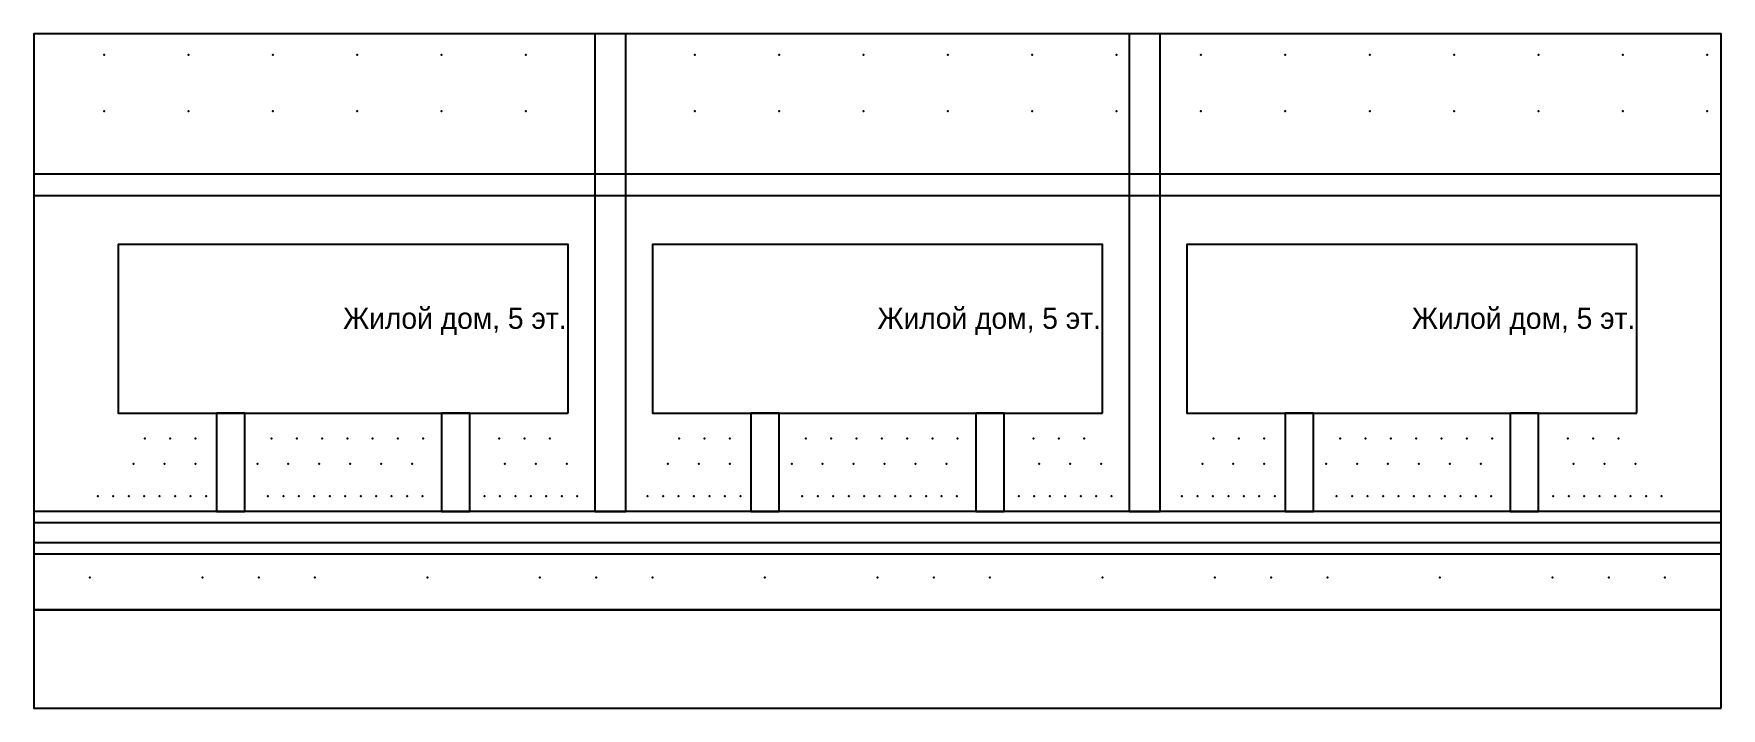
# Model space of a CAD drawing. Header units: metres. Extents: x 0 to 120, y 0 to 48.
import ezdxf

# ---------------------------------------------------------------- set-up
doc = ezdxf.new("R2010")
doc.units = ezdxf.units.M
for name, color, linetype in [('BUILDINGS_FOOTPRINT', 1, 'Continuous'), ('CURB', 9, 'Continuous'), ('ENTRANCE', 2, 'Continuous'), ('GRASS', 84, 'Continuous'), ('HEATING_T1', 9, 'Continuous'), ('LABELS', 7, 'Continuous'), ('LAMPS', 2, 'Continuous'), ('PATH_ENTRANCE_10', 9, 'Continuous'), ('PATH_ENTRANCE_11', 9, 'Continuous'), ('PATH_ENTRANCE_4', 9, 'Continuous'), ('PATH_ENTRANCE_5', 9, 'Continuous'), ('PATH_ENTRANCE_7', 9, 'Continuous'), ('PATH_ENTRANCE_8', 9, 'Continuous'), ('PATH_PASSAGE_41', 9, 'Continuous'), ('PATH_PASSAGE_79', 9, 'Continuous'), ('PATH_SIDEWALK', 9, 'Continuous'), ('ROAD_STREET', 9, 'Continuous'), ('TERRITORY_BOUNDARY', 8, 'Continuous'), ('WATER_SUPPLY', 9, 'Continuous'), ('БЕРЕЗА ПОВИСЛАЯ', 3, 'Continuous'), ('ГОРТЕНЗИЯ МЕТЕЛЬЧАТАЯ', 3, 'Continuous'), ('КИЗИЛЬНИК БЛЕСТЯЩИЙ', 3, 'Continuous'), ('ЛИПА МЕЛКОЛИСТНАЯ', 3, 'Continuous'), ('СПИРЕЯ ВАНГУТТА', 3, 'Continuous'), ('ЧЕРЕМУХА МААКА', 3, 'Continuous')]:
    doc.layers.add(name, color=color, linetype=linetype)

msp = doc.modelspace()

# ---------------------------------------------------------------- linework, layer by layer
at = {"layer": 'BUILDINGS_FOOTPRINT'}
for points in [[(38, 21), (38, 33), (6, 33), (6, 21)], [(76, 21), (76, 33), (44, 33), (44, 21)], [(114, 21), (114, 33), (82, 33), (82, 21)]]:
    msp.add_lwpolyline(points, close=True, dxfattribs=at)
at = {"layer": 'CURB'}
for points in [[(0, 11), (120, 11)], [(0, 7), (120, 7)]]:
    msp.add_lwpolyline(points, dxfattribs=at)
at = {"layer": 'ENTRANCE'}
for p in [(14, 21), (30, 21), (52, 21), (68, 21), (90, 21), (106, 21)]:
    msp.add_point(p, dxfattribs=at)
at = {"layer": 'GRASS'}
msp.add_lwpolyline([(120, 0), (120, 48), (0, 48), (0, 0)], close=True, dxfattribs=at)
at = {"layer": 'HEATING_T1'}
msp.add_lwpolyline([(120, 36.5), (120, 38), (0, 38), (0, 36.5)], close=True, dxfattribs=at)
at = {"layer": 'LAMPS'}
for p in [(16, 9.3), (40, 9.3), (64, 9.3), (88, 9.3), (112, 9.3)]:
    msp.add_point(p, dxfattribs=at)
at = {"layer": 'PATH_ENTRANCE_10'}
msp.add_lwpolyline([(91, 14), (91, 21), (89, 21), (89, 14)], close=True, dxfattribs=at)
at = {"layer": 'PATH_ENTRANCE_11'}
msp.add_lwpolyline([(107, 14), (107, 21), (105, 21), (105, 14)], close=True, dxfattribs=at)
at = {"layer": 'PATH_ENTRANCE_4'}
msp.add_lwpolyline([(15, 14), (15, 21), (13, 21), (13, 14)], close=True, dxfattribs=at)
at = {"layer": 'PATH_ENTRANCE_5'}
msp.add_lwpolyline([(31, 14), (31, 21), (29, 21), (29, 14)], close=True, dxfattribs=at)
at = {"layer": 'PATH_ENTRANCE_7'}
msp.add_lwpolyline([(53, 14), (53, 21), (51, 21), (51, 14)], close=True, dxfattribs=at)
at = {"layer": 'PATH_ENTRANCE_8'}
msp.add_lwpolyline([(69, 14), (69, 21), (67, 21), (67, 14)], close=True, dxfattribs=at)
at = {"layer": 'PATH_PASSAGE_41'}
msp.add_lwpolyline([(42.1, 14), (42.1, 48), (39.9, 48), (39.9, 14)], close=True, dxfattribs=at)
at = {"layer": 'PATH_PASSAGE_79'}
msp.add_lwpolyline([(80.1, 14), (80.1, 48), (77.9, 48), (77.9, 14)], close=True, dxfattribs=at)
at = {"layer": 'PATH_SIDEWALK'}
msp.add_lwpolyline([(120, 11), (120, 14), (0, 14), (0, 11)], close=True, dxfattribs=at)
at = {"layer": 'ROAD_STREET'}
msp.add_lwpolyline([(120, 0), (120, 7), (0, 7), (0, 0)], close=True, dxfattribs=at)
at = {"layer": 'TERRITORY_BOUNDARY'}
msp.add_lwpolyline([(120, 0), (120, 48), (0, 48), (0, 0)], close=True, dxfattribs=at)
at = {"layer": 'WATER_SUPPLY'}
msp.add_lwpolyline([(120, 11.8), (120, 13.2), (0, 13.2), (0, 11.8)], close=True, dxfattribs=at)
at = {"layer": 'БЕРЕЗА ПОВИСЛАЯ'}
for p in [(5, 42.5), (11, 42.5), (17, 42.5), (23, 42.5), (29, 42.5), (35, 42.5), (47, 42.5), (53, 42.5), (59, 42.5), (65, 42.5), (71, 42.5), (77, 42.5), (83, 42.5), (89, 42.5), (95, 42.5), (101, 42.5), (107, 42.5), (113, 42.5), (119, 42.5)]:
    msp.add_point(p, dxfattribs=at)
at = {"layer": 'ГОРТЕНЗИЯ МЕТЕЛЬЧАТАЯ'}
for p in [(7.9, 19.2), (9.7, 19.2), (11.5, 19.2), (16.9, 19.2), (18.7, 19.2), (20.5, 19.2), (22.3, 19.2), (24.1, 19.2), (25.9, 19.2), (27.7, 19.2), (33.1, 19.2), (34.9, 19.2), (36.7, 19.2), (45.9, 19.2), (47.7, 19.2), (49.5, 19.2), (54.9, 19.2), (56.7, 19.2), (58.5, 19.2), (60.3, 19.2), (62.1, 19.2), (63.9, 19.2), (65.7, 19.2), (71.1, 19.2), (72.9, 19.2), (74.7, 19.2), (83.9, 19.2), (85.7, 19.2), (87.5, 19.2), (92.9, 19.2), (94.7, 19.2), (96.5, 19.2), (98.3, 19.2), (100.1, 19.2), (101.9, 19.2), (103.7, 19.2), (109.1, 19.2), (110.9, 19.2), (112.7, 19.2)]:
    msp.add_point(p, dxfattribs=at)
at = {"layer": 'КИЗИЛЬНИК БЛЕСТЯЩИЙ'}
for p in [(4.55, 15.1), (5.65, 15.1), (6.75, 15.1), (7.85, 15.1), (8.95, 15.1), (10.05, 15.1), (11.15, 15.1), (12.25, 15.1), (16.65, 15.1), (17.75, 15.1), (18.85, 15.1), (19.95, 15.1), (21.05, 15.1), (22.15, 15.1), (23.25, 15.1), (24.35, 15.1), (25.45, 15.1), (26.55, 15.1), (27.65, 15.1), (32.05, 15.1), (33.15, 15.1), (34.25, 15.1), (35.35, 15.1), (36.45, 15.1), (37.55, 15.1), (38.65, 15.1), (43.65, 15.1), (44.75, 15.1), (45.85, 15.1), (46.95, 15.1), (48.05, 15.1), (49.15, 15.1), (50.25, 15.1), (54.65, 15.1), (55.75, 15.1), (56.85, 15.1), (57.95, 15.1), (59.05, 15.1), (60.15, 15.1), (61.25, 15.1), (62.35, 15.1), (63.45, 15.1), (64.55, 15.1), (65.65, 15.1), (70.05, 15.1), (71.15, 15.1), (72.25, 15.1), (73.35, 15.1), (74.45, 15.1), (75.55, 15.1), (76.65, 15.1), (81.65, 15.1), (82.75, 15.1), (83.85, 15.1), (84.95, 15.1), (86.05, 15.1), (87.15, 15.1), (88.25, 15.1), (92.65, 15.1), (93.75, 15.1), (94.85, 15.1), (95.95, 15.1), (97.05, 15.1), (98.15, 15.1), (99.25, 15.1), (100.35, 15.1), (101.45, 15.1), (102.55, 15.1), (103.65, 15.1), (108.05, 15.1), (109.15, 15.1), (110.25, 15.1), (111.35, 15.1), (112.45, 15.1), (113.55, 15.1), (114.65, 15.1), (115.75, 15.1)]:
    msp.add_point(p, dxfattribs=at)
at = {"layer": 'ЛИПА МЕЛКОЛИСТНАЯ'}
for p in [(4, 9.3), (12, 9.3), (20, 9.3), (28, 9.3), (36, 9.3), (44, 9.3), (52, 9.3), (60, 9.3), (68, 9.3), (76, 9.3), (84, 9.3), (92, 9.3), (100, 9.3), (108, 9.3), (116, 9.3)]:
    msp.add_point(p, dxfattribs=at)
at = {"layer": 'СПИРЕЯ ВАНГУТТА'}
for p in [(7.1, 17.4), (9.3, 17.4), (11.5, 17.4), (15.9, 17.4), (18.1, 17.4), (20.3, 17.4), (22.5, 17.4), (24.7, 17.4), (26.9, 17.4), (33.5, 17.4), (35.7, 17.4), (37.9, 17.4), (45.1, 17.4), (47.3, 17.4), (49.5, 17.4), (53.9, 17.4), (56.1, 17.4), (58.3, 17.4), (60.5, 17.4), (62.7, 17.4), (64.9, 17.4), (71.5, 17.4), (73.7, 17.4), (75.9, 17.4), (83.1, 17.4), (85.3, 17.4), (87.5, 17.4), (91.9, 17.4), (94.1, 17.4), (96.3, 17.4), (98.5, 17.4), (100.7, 17.4), (102.9, 17.4), (109.5, 17.4), (111.7, 17.4), (113.9, 17.4)]:
    msp.add_point(p, dxfattribs=at)
at = {"layer": 'ЧЕРЕМУХА МААКА'}
for p in [(5, 46.5), (11, 46.5), (17, 46.5), (23, 46.5), (29, 46.5), (35, 46.5), (47, 46.5), (53, 46.5), (59, 46.5), (65, 46.5), (71, 46.5), (77, 46.5), (83, 46.5), (89, 46.5), (95, 46.5), (101, 46.5), (107, 46.5), (113, 46.5), (119, 46.5)]:
    msp.add_point(p, dxfattribs=at)

# ---------------------------------------------------------------- texts
at = {"layer": 'LABELS'}
for p in [(22, 27), (60, 27), (98, 27)]:
    msp.add_text('Жилой дом, 5 эт.', height=1.5, dxfattribs=at).set_placement(p)

doc.saveas('drawing.dxf')
